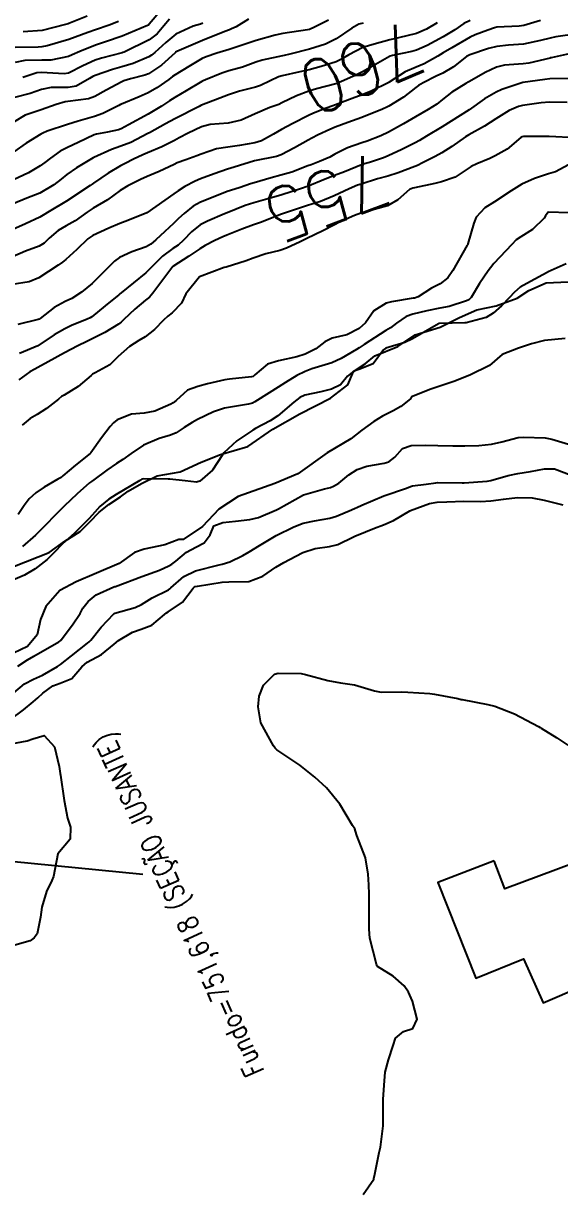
# Model space of a CAD drawing. Header units: metres. Extents: x 318500 to 325275, y 7408834 to 7428799.
# Drawn here: x 322011.7 to 322051.9, y 7422807.5 to 7422894.6 of the extents above; entities that cross this region are included whole.
import ezdxf
from ezdxf.enums import TextEntityAlignment as Align

# ---------------------------------------------------------------- set-up
doc = ezdxf.new("R2010")
doc.units = ezdxf.units.M
doc.header["$MEASUREMENT"] = 0
doc.linetypes.add('CONTINUO', pattern=[0])
for name, color, linetype in [('Cotas', 45, 'Continuous'), ('Curvas de Nivel 1m', 11, 'Continuous'), ('Curvas de Nivel 5m', 15, 'Continuous'), ('Edificações', 30, 'Continuous'), ('Hidrografia', 140, 'Continuous'), ('TEXTO', 45, 'Continuous'), ('Vias Primárias', 230, 'Continuous')]:
    doc.layers.add(name, color=color, linetype=linetype)
doc.styles.add('ROMANS', font='romans', dxfattribs={"height": 0.2})
doc.styles.add('Style-STANDARD', font='STANDARD.shx')

msp = doc.modelspace()

# ---------------------------------------------------------------- linework, layer by layer
at = {"layer": 'Curvas de Nivel 1m', "flags": 128}
for points, elevation in [([(322022.027, 7422895.572), (322021.162, 7422894.531), (322021.116, 7422894.476), (322021.047, 7422894.432), (322019.152, 7422893.642), (322017.897, 7422893.222), (322017.145, 7422892.971), (322015.982, 7422892.497), (322015.404, 7422892.238), (322015.134, 7422892.133), (322013.807, 7422891.853), (322013.129, 7422891.838), (322011.855, 7422891.826), (322011.127, 7422891.686)], 767), ([(322050.41, 7422894.803), (322049.166, 7422894.441), (322048.837, 7422894.393), (322047.163, 7422894.312), (322046.978, 7422894.276), (322046.49, 7422894.097), (322045.529, 7422893.734), (322045.155, 7422893.562), (322043.785, 7422892.769), (322043.142, 7422892.386), (322042.734, 7422892.146), (322041.718, 7422891.574), (322041.127, 7422891.325), (322040.311, 7422890.989), (322039.11, 7422890.209), (322039.079, 7422890.19), (322037.766, 7422889.544), (322037.096, 7422889.262), (322036.347, 7422888.975), (322035.084, 7422888.512), (322034.89, 7422888.445), (322034.393, 7422888.257), (322033.457, 7422887.885), (322033.074, 7422887.709), (322031.895, 7422887.115), (322031.064, 7422886.673), (322030.458, 7422886.309), (322029.557, 7422885.818), (322029.05, 7422885.674), (322027.912, 7422885.477), (322027.045, 7422885.339), (322026.194, 7422885.211), (322025.037, 7422884.825), (322024.729, 7422884.69), (322023.9, 7422884.391), (322023.26, 7422884.164), (322023.025, 7422884.056), (322021.907, 7422883.527), (322021.011, 7422883.148), (322020.523, 7422882.921), (322019.559, 7422882.452), (322018.996, 7422882.096), (322018.047, 7422881.412), (322016.983, 7422880.794), (322016.517, 7422880.487), (322015.631, 7422879.839), (322014.964, 7422879.463), (322014.363, 7422879.115), (322013.688, 7422878.529), (322013.315, 7422878.164), (322012.941, 7422877.948), (322011.924, 7422877.561), (322010.929, 7422877.143)], 759), ([(322042.685, 7422894.63), (322041.907, 7422894.159), (322041.157, 7422893.849), (322039.812, 7422893.525), (322039.152, 7422893.359), (322037.975, 7422893.035), (322037.146, 7422892.794), (322036.08, 7422892.236), (322035.49, 7422891.89), (322035.132, 7422891.728), (322034.022, 7422891.366), (322033.123, 7422891.135), (322032.425, 7422890.976), (322031.116, 7422890.681), (322030.826, 7422890.593), (322030.207, 7422890.314), (322029.477, 7422889.952), (322029.102, 7422889.824), (322027.905, 7422889.535), (322027.094, 7422889.264), (322026.447, 7422889.002), (322025.081, 7422888.479), (322025.014, 7422888.448), (322024.891, 7422888.383), (322023.071, 7422887.465), (322022.389, 7422887.094), (322021.195, 7422886.429), (322021.108, 7422886.38), (322021.059, 7422886.356), (322019.797, 7422885.7), (322019.044, 7422885.412), (322018.335, 7422885.173), (322017.032, 7422884.584), (322016.964, 7422884.548), (322016.843, 7422884.483), (322015.729, 7422883.79), (322015.012, 7422883.289), (322014.576, 7422882.947), (322014.023, 7422882.525), (322012.994, 7422881.918), (322012.011, 7422881.528), (322010.986, 7422881.111)], 761), ([(322037.166, 7422894.616), (322036.845, 7422894.544), (322036.316, 7422894.233), (322035.152, 7422893.452), (322034.351, 7422893.055), (322033.144, 7422892.662), (322031.686, 7422892.292), (322031.245, 7422892.192), (322031.138, 7422892.168), (322029.605, 7422891.851), (322029.13, 7422891.695), (322028.139, 7422891.325), (322027.121, 7422891.055), (322026.588, 7422890.888), (322025.383, 7422890.376), (322025.195, 7422890.293), (322025.108, 7422890.247), (322023.926, 7422889.569), (322023.09, 7422889.07), (322022.691, 7422888.809), (322022.086, 7422888.42), (322021.457, 7422888.045), (322021.074, 7422887.823), (322019.624, 7422887.01), (322019.063, 7422886.711), (322018.877, 7422886.647), (322018.044, 7422886.47), (322017.227, 7422886.309), (322017.057, 7422886.255), (322015.843, 7422885.703), (322015.042, 7422885.32), (322014.516, 7422885.039), (322013.774, 7422884.529), (322013.356, 7422884.204), (322013.021, 7422883.948), (322012.128, 7422883.434), (322011.005, 7422882.896)], 762), ([(322034.578, 7422894.847), (322033.423, 7422894.267), (322033.246, 7422894.182), (322033.159, 7422894.152), (322033.006, 7422894.12), (322031.155, 7422893.841), (322030.572, 7422893.726), (322029.15, 7422893.328), (322028.405, 7422893.08), (322027.143, 7422892.653), (322026.224, 7422892.364), (322025.417, 7422892.094), (322025.134, 7422891.962), (322024.135, 7422891.384), (322023.115, 7422890.764), (322022.904, 7422890.621), (322022.629, 7422890.415), (322021.742, 7422889.782), (322021.095, 7422889.402), (322020.42, 7422889.11), (322019.081, 7422888.559), (322019.016, 7422888.526), (322018.897, 7422888.462), (322017.691, 7422887.857), (322017.072, 7422887.637), (322015.852, 7422887.282), (322015.065, 7422887.052), (322013.525, 7422886.533), (322013.203, 7422886.392), (322013.057, 7422886.313), (322011.963, 7422885.634), (322011.037, 7422884.994)], 763), ([(322028.584, 7422894.921), (322027.655, 7422894.345), (322027.321, 7422894.185), (322027.158, 7422894.129), (322026.806, 7422894.005), (322025.149, 7422893.323), (322023.221, 7422892.489), (322023.14, 7422892.449), (322023.118, 7422892.433), (322023.098, 7422892.41), (322022.073, 7422891.473), (322021.116, 7422890.834), (322020.831, 7422890.717), (322019.764, 7422890.45), (322019.264, 7422890.302), (322019.107, 7422890.234), (322017.951, 7422889.617), (322017.09, 7422889.137), (322016.611, 7422888.963), (322015.084, 7422888.756), (322014.869, 7422888.728), (322014.204, 7422888.523), (322013.076, 7422888.131), (322011.883, 7422887.741), (322011.067, 7422887.227)], 764), ([(322018.876, 7422894.752), (322018.18, 7422894.475), (322017.156, 7422894.128), (322016.569, 7422893.911), (322015.149, 7422893.397), (322013.538, 7422892.928), (322013.143, 7422892.84), (322012.865, 7422892.82), (322011.142, 7422892.806)], 768), ([(322022.677, 7422894.905), (322022.253, 7422894.419), (322021.758, 7422893.82), (322021.149, 7422893.366), (322019.294, 7422892.458), (322019.186, 7422892.413), (322019.139, 7422892.398), (322017.605, 7422892.003), (322017.13, 7422891.841), (322016.198, 7422891.42), (322015.116, 7422890.88), (322014.807, 7422890.822), (322013.116, 7422890.925), (322012.759, 7422890.9), (322011.723, 7422890.554)], 766), ([(322016.516, 7422895.151), (322015.161, 7422894.602), (322015.096, 7422894.576), (322014.908, 7422894.514), (322013.155, 7422894.072), (322011.735, 7422893.973)], 769), ([(322053.158, 7422893.819), (322051.578, 7422893.603), (322051.155, 7422893.503), (322050.433, 7422893.321), (322049.15, 7422893.055), (322048.034, 7422892.962), (322047.148, 7422892.881), (322046.522, 7422892.72), (322045.141, 7422892.253), (322044.892, 7422892.114), (322043.913, 7422891.343), (322043.121, 7422890.888), (322042.621, 7422890.644), (322041.64, 7422890.162), (322041.308, 7422889.966), (322041.104, 7422889.798), (322040.189, 7422889.084), (322039.083, 7422888.406), (322038.935, 7422888.34), (322038.599, 7422888.197), (322037.074, 7422887.571), (322036.019, 7422887.185), (322035.066, 7422886.829), (322034.659, 7422886.659), (322033.809, 7422886.263), (322033.314, 7422886.009), (322033.054, 7422885.864), (322032.031, 7422885.3), (322031.037, 7422884.775), (322030.687, 7422884.654), (322029.03, 7422884.33), (322027.514, 7422883.853), (322027.02, 7422883.694), (322026.028, 7422883.352), (322025.009, 7422882.983), (322024.592, 7422882.799), (322023.834, 7422882.392), (322023.317, 7422882.077), (322022.995, 7422881.856), (322020.98, 7422880.43), (322019.558, 7422879.865), (322018.968, 7422879.646), (322018.143, 7422879.287), (322016.954, 7422878.73), (322016.79, 7422878.645), (322016.569, 7422878.486), (322015.749, 7422877.687), (322014.926, 7422876.941), (322014.69, 7422876.747), (322014.362, 7422876.518), (322012.91, 7422875.574), (322012.184, 7422875.271), (322010.905, 7422875.07)], 758), ([(322052.796, 7422892.361), (322051.229, 7422892.029), (322051.155, 7422892.014), (322051.14, 7422892.01), (322049.56, 7422891.627), (322049.133, 7422891.572), (322047.736, 7422891.476), (322047.129, 7422891.329), (322046.282, 7422890.939), (322045.112, 7422890.266), (322045.016, 7422890.207), (322044.849, 7422890.114), (322043.783, 7422889.446), (322043.091, 7422888.904), (322042.668, 7422888.564), (322042.034, 7422888.156), (322041.074, 7422887.603), (322040.166, 7422887.083), (322039.063, 7422886.47), (322038.481, 7422886.199), (322037.465, 7422885.802), (322037.052, 7422885.668), (322035.979, 7422885.303), (322035.038, 7422884.81), (322034.681, 7422884.608), (322033.897, 7422884.261), (322033.266, 7422884.028), (322033.025, 7422883.941), (322031.818, 7422883.488), (322031.014, 7422883.243), (322030.273, 7422883.049), (322029.005, 7422882.681), (322028.743, 7422882.593), (322027.962, 7422882.34), (322027.238, 7422882.107), (322026.997, 7422882.02), (322026.437, 7422881.801), (322024.989, 7422881.24), (322024.438, 7422880.933), (322023.765, 7422880.392), (322023.359, 7422880.011), (322022.969, 7422879.641), (322022.324, 7422879.045), (322021.669, 7422878.419), (322021.282, 7422878.087), (322020.942, 7422877.885), (322019.856, 7422877.526), (322018.929, 7422877.085), (322018.572, 7422876.817), (322018.223, 7422876.467), (322016.907, 7422875.155), (322016.099, 7422874.492), (322015.366, 7422874.03), (322014.889, 7422873.797), (322014.048, 7422873.357), (322013.011, 7422872.538), (322012.928, 7422872.481), (322012.869, 7422872.455), (322011.337, 7422872.081)], 757), ([(322052.656, 7422890.475), (322051.116, 7422890.442), (322050.74, 7422890.411), (322049.112, 7422890.177), (322049.014, 7422890.159), (322048.715, 7422890.066), (322047.54, 7422889.647), (322047.101, 7422889.46), (322046.23, 7422888.962), (322045.08, 7422888.13), (322043.067, 7422886.876), (322041.903, 7422886.157), (322041.376, 7422885.845), (322041.052, 7422885.668), (322040.052, 7422885.172), (322039.037, 7422884.688), (322038.682, 7422884.548), (322037.634, 7422884.211), (322037.171, 7422884.074), (322037.027, 7422884.028), (322035.755, 7422883.503), (322035.015, 7422883.222), (322034.308, 7422882.959), (322033.002, 7422882.411), (322032.901, 7422882.372), (322032.613, 7422882.276), (322030.995, 7422881.764), (322030.215, 7422881.534), (322028.989, 7422881.192), (322028.346, 7422880.977), (322026.981, 7422880.43), (322026.79, 7422880.353), (322025.521, 7422879.822), (322024.967, 7422879.537), (322024.32, 7422879.026), (322023.727, 7422878.392), (322023.327, 7422878.013), (322022.94, 7422877.757), (322022.145, 7422877.199), (322021.375, 7422876.423), (322020.915, 7422875.948), (322019.073, 7422874.457), (322018.978, 7422874.38), (322018.898, 7422874.31), (322017.869, 7422873.487), (322016.873, 7422872.672), (322016.758, 7422872.595), (322016.528, 7422872.485), (322015.359, 7422872.006), (322014.859, 7422871.775), (322014.055, 7422871.319), (322012.913, 7422870.539), (322012.84, 7422870.499), (322011.466, 7422869.921)], 756), ([(322053.028, 7422886.042), (322051.061, 7422886.139), (322049.149, 7422886.147), (322049.061, 7422886.126), (322048.95, 7422886.062), (322047.927, 7422885.197), (322047.039, 7422884.699), (322046.622, 7422884.508), (322045.664, 7422884.104), (322045.232, 7422883.903), (322045.025, 7422883.753), (322044.039, 7422883.101), (322043.009, 7422882.749), (322042.522, 7422882.632), (322041.002, 7422882.315), (322040.885, 7422882.288), (322040.619, 7422882.174), (322039.759, 7422881.416), (322038.988, 7422880.96), (322037.258, 7422880.491), (322036.982, 7422880.404), (322036.522, 7422880.227), (322035.451, 7422879.765), (322034.969, 7422879.513), (322034.143, 7422879.078), (322032.954, 7422878.507), (322032.792, 7422878.433), (322032.46, 7422878.277), (322031.436, 7422877.799), (322030.94, 7422877.617), (322029.893, 7422877.358), (322028.931, 7422877.051), (322028.41, 7422876.846), (322026.92, 7422876.376), (322026.9, 7422876.37), (322026.776, 7422876.352), (322024.913, 7422875.653), (322023.892, 7422874.39), (322023.588, 7422873.694), (322022.878, 7422872.956), (322022.558, 7422872.721), (322022.232, 7422872.41), (322021.56, 7422871.719), (322020.851, 7422871.177), (322020.398, 7422870.885), (322019.68, 7422870.447), (322018.832, 7422869.682), (322018.226, 7422869.066), (322017.133, 7422868.477), (322016.928, 7422868.369), (322016.817, 7422868.273), (322015.853, 7422867.446), (322014.794, 7422866.804), (322014.614, 7422866.692), (322014.382, 7422866.516), (322013.492, 7422865.816), (322012.772, 7422865.361), (322012.255, 7422865.058), (322011.674, 7422864.551)], 754), ([(322052.514, 7422884.015), (322051.54, 7422883.509), (322051.023, 7422883.343), (322049.971, 7422882.997), (322049.015, 7422882.583), (322048.228, 7422882.072), (322046.992, 7422881.25), (322046.269, 7422880.816), (322045.618, 7422880.104), (322045.428, 7422879.651), (322044.998, 7422878.11), (322044.985, 7422878.074), (322044.949, 7422878.024), (322043.878, 7422876.126), (322043.484, 7422875.569), (322042.915, 7422875.135), (322042.266, 7422874.794), (322041.272, 7422874.164), (322041.002, 7422874.065), (322040.898, 7422874.048), (322039.291, 7422873.789), (322038.892, 7422873.678), (322037.971, 7422873.116), (322037.326, 7422872.213), (322036.866, 7422871.782), (322035.943, 7422871.316), (322034.852, 7422871.058), (322034.299, 7422870.797), (322033.634, 7422870.258), (322032.836, 7422869.865), (322032.212, 7422869.658), (322030.831, 7422869.378), (322030.02, 7422869.116), (322029.073, 7422868.317), (322028.929, 7422868.208), (322028.818, 7422868.169), (322027.159, 7422868.001), (322026.814, 7422867.957), (322025.521, 7422867.658), (322024.806, 7422867.463), (322024.024, 7422867.165), (322023.177, 7422866.396), (322022.959, 7422866.226), (322022.786, 7422866.134), (322021.586, 7422865.61), (322020.776, 7422865.47), (322019.843, 7422865.375), (322018.767, 7422864.955), (322018.489, 7422864.738), (322018.249, 7422864.465), (322017.604, 7422863.619), (322016.789, 7422862.48), (322016.764, 7422862.455), (322016.739, 7422862.436), (322015.652, 7422861.57), (322014.714, 7422860.76), (322014.57, 7422860.655), (322014.331, 7422860.516), (322013.316, 7422859.915), (322012.695, 7422859.509), (322012.176, 7422859.057), (322011.801, 7422858.549), (322011.355, 7422857.871)], 753), ([(322052.568, 7422880.433), (322050.987, 7422880.474), (322050.803, 7422880.212), (322050.69, 7422880.034), (322049.818, 7422879.197), (322048.959, 7422878.65), (322048.608, 7422878.412), (322048.268, 7422878.07), (322046.936, 7422876.644), (322046.692, 7422876.333), (322046.521, 7422876.094), (322045.863, 7422875.153), (322045.225, 7422874.107), (322045.065, 7422873.94), (322044.896, 7422873.857), (322043.583, 7422873.436), (322042.887, 7422873.298), (322041.933, 7422873.106), (322040.88, 7422872.859), (322040.37, 7422872.683), (322039.664, 7422872.182), (322039.214, 7422871.84), (322038.864, 7422871.638), (322037.229, 7422870.59), (322036.851, 7422870.339), (322036.667, 7422870.222), (322035.523, 7422869.543), (322034.83, 7422869.232), (322033.323, 7422868.761), (322032.823, 7422868.584), (322032.19, 7422868.279), (322031.352, 7422867.752), (322030.806, 7422867.396), (322030.123, 7422866.984), (322029.051, 7422866.317), (322028.891, 7422866.217), (322028.789, 7422866.171), (322028.596, 7422866.131), (322026.785, 7422865.831), (322025.968, 7422865.553), (322024.769, 7422864.978), (322024.378, 7422864.772), (322023.788, 7422864.39), (322023.168, 7422863.984), (322022.754, 7422863.824), (322021.896, 7422863.557), (322020.746, 7422863.065), (322019.814, 7422862.444), (322019.196, 7422861.99), (322018.728, 7422861.688), (322017.995, 7422861.193), (322017.01, 7422860.477), (322016.838, 7422860.35), (322016.707, 7422860.248), (322015.769, 7422859.419), (322014.799, 7422858.508), (322014.679, 7422858.39), (322012.858, 7422856.537), (322012.761, 7422856.435), (322012.657, 7422856.328), (322011.693, 7422855.5)], 752), ([(322052.329, 7422876.623), (322051.003, 7422876.029), (322050.958, 7422876.001), (322050.929, 7422875.985), (322049.663, 7422875.305), (322048.912, 7422874.874), (322048.47, 7422874.503), (322048.078, 7422874.072), (322047.497, 7422873.475), (322046.883, 7422872.927), (322046.352, 7422872.621), (322044.872, 7422872.215), (322044.774, 7422872.209), (322042.87, 7422872.162), (322042.853, 7422872.158), (322042.8, 7422872.141), (322040.859, 7422871.022), (322040.281, 7422870.751), (322038.851, 7422870.317), (322038.677, 7422870.193), (322037.902, 7422869.136), (322036.828, 7422868.72), (322036.457, 7422868.59), (322035.988, 7422868.228), (322035.473, 7422867.571), (322034.805, 7422867.249), (322033.998, 7422867.056), (322032.798, 7422866.799), (322032.434, 7422866.637), (322031.965, 7422866.282), (322030.78, 7422865.264), (322030.206, 7422864.875), (322029.12, 7422864.316), (322028.905, 7422864.181), (322028.767, 7422864.09), (322027.708, 7422863.383), (322026.742, 7422862.483), (322026.638, 7422862.352), (322025.888, 7422861.197), (322024.951, 7422860.376), (322024.709, 7422860.303), (322023.841, 7422860.389), (322022.712, 7422860.523), (322022.587, 7422860.527), (322020.712, 7422860.552), (322020.62, 7422860.523), (322020.468, 7422860.434), (322018.699, 7422859.385), (322018.145, 7422859.016), (322017.476, 7422858.472), (322017.1, 7422858.051), (322016.671, 7422857.571), (322015.578, 7422856.496), (322015.091, 7422856.066), (322014.647, 7422855.666), (322014.09, 7422855.067), (322013.524, 7422854.527), (322012.623, 7422853.814), (322011.832, 7422853.334), (322010.604, 7422852.816)], 751), ([(322011.333, 7422846.552), (322012.073, 7422847.006), (322012.537, 7422847.279), (322014.401, 7422848.364), (322014.55, 7422848.472), (322014.587, 7422848.509), (322015.438, 7422849.626), (322015.998, 7422850.489), (322016.202, 7422850.87), (322016.594, 7422851.384), (322017.198, 7422851.877), (322018.514, 7422852.461), (322018.584, 7422852.486), (322018.61, 7422852.494), (322018.654, 7422852.503), (322020.618, 7422853.241), (322021.938, 7422853.726), (322022.627, 7422854.055), (322022.846, 7422854.18), (322023.154, 7422854.395), (322023.96, 7422855.067), (322024.646, 7422855.429), (322025.264, 7422855.757), (322025.719, 7422856.364), (322025.995, 7422857.035), (322026.674, 7422857.291), (322027.618, 7422857.393), (322028.678, 7422857.498), (322029.327, 7422857.667), (322030.689, 7422858.226), (322030.74, 7422858.248), (322030.82, 7422858.298), (322032.701, 7422859.359), (322034.267, 7422859.808), (322034.707, 7422859.9), (322034.955, 7422859.99), (322035.35, 7422860.234), (322036.095, 7422860.851), (322036.725, 7422861.242), (322037.433, 7422861.505), (322038.733, 7422861.723), (322039.091, 7422861.828), (322039.525, 7422862.178), (322040.103, 7422862.817), (322040.753, 7422863.045), (322041.85, 7422863.057), (322042.754, 7422863.043), (322043.862, 7422863.014), (322044.754, 7422863.01), (322045.811, 7422863.042), (322046.756, 7422863.133), (322047.529, 7422863.308), (322048.764, 7422863.628), (322049.146, 7422863.672), (322050.764, 7422863.603), (322051.262, 7422863.526), (322052.756, 7422863.077)], 751), ([(322011.032, 7422844.555), (322011.831, 7422845.226), (322012.515, 7422845.572), (322013.171, 7422845.879), (322014.31, 7422846.513), (322014.531, 7422846.655), (322015.343, 7422847.303), (322016.548, 7422848.256), (322016.676, 7422848.351), (322016.808, 7422848.477), (322017.574, 7422849.461), (322018.526, 7422850.461), (322018.554, 7422850.487), (322018.581, 7422850.499), (322020.106, 7422850.919), (322020.591, 7422851.152), (322021.377, 7422851.64), (322022.608, 7422852.254), (322022.696, 7422852.312), (322022.781, 7422852.398), (322023.757, 7422853.25), (322024.623, 7422853.664), (322026.39, 7422854.115), (322026.628, 7422854.17), (322027.186, 7422854.342), (322028.159, 7422854.805), (322028.641, 7422855.079), (322029.405, 7422855.556), (322030.66, 7422856.3), (322031.987, 7422856.964), (322032.675, 7422857.245), (322033.517, 7422857.418), (322034.681, 7422857.609), (322035.161, 7422857.757), (322036.281, 7422858.224), (322036.563, 7422858.35), (322036.692, 7422858.413), (322037.07, 7422858.59), (322038.701, 7422859.275), (322040.397, 7422859.855), (322040.708, 7422859.976), (322040.851, 7422860.016), (322041.874, 7422860.148), (322042.596, 7422860.256), (322042.712, 7422860.266), (322044.571, 7422860.254), (322044.712, 7422860.259), (322046.439, 7422860.368), (322046.715, 7422860.416), (322048.004, 7422860.787), (322048.723, 7422860.944), (322049.664, 7422861.108), (322050.729, 7422861.293), (322051.462, 7422861.289), (322052.722, 7422860.832)], 752), ([(322010.798, 7422842.557), (322011.754, 7422843.274), (322012.49, 7422843.867), (322012.845, 7422844.185), (322013.202, 7422844.529), (322013.964, 7422845.062), (322014.511, 7422845.268), (322015.389, 7422845.625), (322016.126, 7422846.486), (322016.534, 7422846.843), (322017.591, 7422847.418), (322018.547, 7422848.175), (322018.878, 7422848.455), (322019.911, 7422849.088), (322020.563, 7422849.307), (322021.37, 7422849.616), (322022.302, 7422850.404), (322022.454, 7422850.53), (322022.583, 7422850.603), (322023.65, 7422851.334), (322024.456, 7422852.382), (322024.533, 7422852.459), (322024.611, 7422852.498), (322024.764, 7422852.53), (322026.615, 7422852.815), (322027.12, 7422852.848), (322028.615, 7422852.861), (322029.65, 7422853.279), (322030.626, 7422853.937), (322031.222, 7422854.291), (322032.137, 7422854.778), (322032.641, 7422855.034), (322033.561, 7422855.341), (322034.649, 7422855.494), (322035.255, 7422855.629), (322036.446, 7422856.222), (322036.59, 7422856.292), (322036.662, 7422856.321), (322038.015, 7422856.855), (322038.674, 7422857.105), (322039.422, 7422857.436), (322040.656, 7422858.161), (322040.69, 7422858.177), (322042.132, 7422858.709), (322042.697, 7422858.805), (322043.407, 7422858.839), (322044.698, 7422858.88), (322045.936, 7422858.859), (322046.698, 7422858.896), (322047.65, 7422859.026), (322048.701, 7422859.141), (322049.795, 7422859.138), (322050.699, 7422858.959), (322052.099, 7422858.613)], 753), ([(322037.159, 7422807.046), (322037.948, 7422808.191), (322037.966, 7422808.246), (322038.025, 7422808.554), (322038.299, 7422809.934), (322038.359, 7422810.185), (322038.45, 7422810.58), (322038.663, 7422812.181), (322038.666, 7422813.606), (322038.668, 7422814.181), (322038.767, 7422815.534), (322038.819, 7422816.18), (322039.068, 7422817.105), (322039.4, 7422818.171), (322039.586, 7422818.741), (322040.166, 7422819.237), (322040.869, 7422819.454), (322041.193, 7422820.15), (322040.851, 7422821.503), (322040.554, 7422822.157), (322040.215, 7422822.634), (322039.415, 7422823.366), (322038.229, 7422824.086), (322038.189, 7422824.15), (322038.175, 7422824.191), (322038.16, 7422824.262), (322037.669, 7422826.199), (322037.602, 7422826.868), (322037.607, 7422828.2), (322037.604, 7422829.502), (322037.588, 7422830.201), (322037.54, 7422830.983), (322037.33, 7422832.205), (322036.697, 7422833.883), (322036.585, 7422834.217), (322036.527, 7422834.374), (322036.374, 7422834.629), (322035.413, 7422836.23), (322034.408, 7422837.441), (322033.558, 7422838.253), (322032.433, 7422839.128), (322030.713, 7422840.296), (322030.572, 7422840.419), (322030.453, 7422840.581), (322029.5, 7422842.31), (322029.301, 7422843.498), (322029.397, 7422844.311), (322029.699, 7422845.122), (322030.525, 7422845.942), (322030.804, 7422846.017), (322032.526, 7422845.986), (322032.861, 7422845.929), (322034.519, 7422845.475), (322035.462, 7422845.285), (322036.514, 7422845.138), (322038.004, 7422844.701), (322038.506, 7422844.597), (322040.047, 7422844.627), (322040.507, 7422844.607), (322042.145, 7422844.504), (322042.505, 7422844.456), (322044.24, 7422844.114), (322044.499, 7422844.062), (322044.552, 7422844.057), (322046.494, 7422843.687), (322047.017, 7422843.55), (322048.484, 7422842.987), (322050.272, 7422842.033), (322050.394, 7422841.956), (322050.469, 7422841.902), (322051.633, 7422841.184), (322052.456, 7422840.626)], 754), ([(322010.451, 7422840.665), (322012.038, 7422840.96), (322012.456, 7422841.115), (322013.296, 7422841.365), (322014.086, 7422840.515), (322014.428, 7422839.049), (322014.515, 7422838.509), (322014.536, 7422838.391), (322014.805, 7422836.504), (322015.061, 7422835.184), (322015.265, 7422834.497), (322015.246, 7422833.607), (322014.34, 7422832.51), (322014.003, 7422830.826), (322013.89, 7422830.516), (322013.485, 7422829.705), (322013.122, 7422828.528), (322013.032, 7422827.776), (322012.773, 7422826.532), (322012.572, 7422826.219), (322012.252, 7422825.998), (322011.108, 7422825.69)], 754)]:
    msp.add_lwpolyline(points, dxfattribs=dict(at, elevation=elevation))
at = {"layer": 'Curvas de Nivel 5m', "flags": 128}
for points, elevation in [([(322045.17, 7422894.808), (322044.691, 7422894.593), (322044.005, 7422894.127), (322043.154, 7422893.582), (322041.943, 7422892.953), (322041.144, 7422892.603), (322040.812, 7422892.505), (322039.354, 7422892.188), (322039.19, 7422892.139), (322039.139, 7422892.12), (322037.91, 7422891.426), (322037.121, 7422890.985), (322036.622, 7422890.723), (322035.532, 7422890.244), (322035.232, 7422890.125), (322035.108, 7422890.083), (322033.661, 7422889.705), (322033.099, 7422889.534), (322032.186, 7422889.191), (322031.085, 7422888.649), (322030.844, 7422888.544), (322030.193, 7422888.313), (322029.075, 7422887.837), (322028.037, 7422887.374), (322027.068, 7422887.145), (322025.729, 7422887.033), (322025.065, 7422886.855), (322024.076, 7422886.395), (322023.415, 7422886.044), (322023.052, 7422885.849), (322022.098, 7422885.36), (322021.037, 7422884.922), (322020.692, 7422884.779), (322019.977, 7422884.446), (322019.356, 7422884.124), (322019.022, 7422883.945), (322018.082, 7422883.401), (322017.003, 7422882.663), (322016.897, 7422882.586), (322016.746, 7422882.484), (322014.988, 7422881.303), (322013.685, 7422880.529), (322013.243, 7422880.269), (322012.974, 7422880.111), (322011.9, 7422879.616), (322010.96, 7422879.2)], 760), ([(322025.163, 7422894.608), (322025.003, 7422894.542), (322024.46, 7422894.39), (322023.154, 7422893.795), (322022.404, 7422893.161), (322021.585, 7422892.426), (322021.337, 7422892.228), (322021.135, 7422892.096), (322019.973, 7422891.602), (322019.123, 7422891.356), (322018.423, 7422891.164), (322017.113, 7422890.705), (322016.958, 7422890.637), (322016.705, 7422890.486), (322015.694, 7422889.908), (322015.099, 7422889.802), (322013.831, 7422889.797), (322013.097, 7422889.644), (322012.273, 7422889.368), (322011.087, 7422889.059)], 765), ([(322052.414, 7422888.693), (322051.09, 7422888.699), (322050.476, 7422888.653), (322049.086, 7422888.468), (322048.768, 7422888.382), (322048.09, 7422888.075), (322047.074, 7422887.462), (322046.245, 7422886.922), (322045.062, 7422886.273), (322044.803, 7422886.114), (322043.792, 7422885.386), (322043.042, 7422884.927), (322042.534, 7422884.651), (322041.596, 7422884.162), (322041.214, 7422883.981), (322041.026, 7422883.904), (322039.777, 7422883.424), (322039.015, 7422883.187), (322038.24, 7422882.973), (322037.006, 7422882.591), (322036.734, 7422882.494), (322036.116, 7422882.233), (322034.995, 7422881.704), (322033.967, 7422881.283), (322032.987, 7422880.973), (322030.98, 7422880.3), (322029.564, 7422879.728), (322028.968, 7422879.533), (322028.092, 7422879.21), (322026.956, 7422878.775), (322026.657, 7422878.652), (322026.07, 7422878.363), (322025.337, 7422877.981), (322024.941, 7422877.755), (322024.132, 7422877.188), (322022.92, 7422876.415), (322022.842, 7422876.324), (322021.445, 7422874.422), (322021.185, 7422874.136), (322020.892, 7422873.896), (322020.091, 7422873.232), (322019.277, 7422872.454), (322019.065, 7422872.259), (322018.865, 7422872.12), (322017.832, 7422871.494), (322016.848, 7422870.981), (322016.503, 7422870.828), (322015.82, 7422870.495), (322014.835, 7422869.971), (322013.604, 7422869.305), (322012.823, 7422868.869), (322012.605, 7422868.759), (322012.225, 7422868.546), (322011.422, 7422867.942)], 755)]:
    msp.add_lwpolyline(points, dxfattribs=dict(at, elevation=elevation))
at = {"layer": 'Edificações'}
msp.add_lwpolyline([(322046.95, 7422831.977), (322042.752, 7422830.376), (322045.576, 7422823.205), (322049.163, 7422824.655), (322050.613, 7422821.375), (322059.313, 7422825.112), (322055.574, 7422832.817), (322047.76, 7422829.899)], close=True, dxfattribs=at)
at = {"layer": 'Hidrografia'}
for points in [[(322011.1, 7422854.023), (322013.69, 7422855.03), (322014.841, 7422855.893), (322015.993, 7422856.612), (322016.712, 7422857.332), (322017.432, 7422858.051), (322018.151, 7422858.626), (322019.015, 7422859.202), (322019.59, 7422859.633), (322020.598, 7422860.209), (322021.749, 7422860.784), (322023.476, 7422861.072), (322025.059, 7422861.791), (322026.498, 7422862.366), (322028.531, 7422862.972), (322030.402, 7422864.267), (322032.417, 7422865.417), (322034.72, 7422866.568), (322036.015, 7422867.575), (322036.447, 7422868.582), (322037.31, 7422869.157), (322038.03, 7422869.732), (322039.756, 7422870.452), (322041.052, 7422871.315), (322042.923, 7422871.89), (322044.362, 7422872.609), (322045.657, 7422873.185), (322047.096, 7422873.472), (322048.679, 7422874.048), (322049.542, 7422874.623), (322050.838, 7422875.198), (322053.583, 7422875.318)], [(322052.255, 7422871.045), (322050.719, 7422870.884), (322049.749, 7422870.641), (322048.779, 7422870.318), (322047.567, 7422869.834), (322046.597, 7422869.026), (322045.142, 7422868.299), (322043.93, 7422867.814), (322042.232, 7422867.248), (322040.777, 7422866.683), (322040.697, 7422866.521), (322039.969, 7422865.956), (322039.403, 7422865.633), (322038.595, 7422865.229), (322037.949, 7422864.825), (322037.06, 7422864.179), (322036.251, 7422863.532), (322034.473, 7422862.482), (322032.264, 7422860.934), (322030.567, 7422860.207), (322027.819, 7422859.237), (322026.364, 7422858.268), (322025.152, 7422856.975), (322023.697, 7422856.006), (322023.374, 7422856.006), (322022.323, 7422855.602), (322020.787, 7422855.279), (322020.06, 7422855.036), (322018.928, 7422854.229), (322017.231, 7422853.502), (322015.695, 7422852.855), (322014.483, 7422852.209), (322013.432, 7422850.997), (322013.028, 7422850.028), (322012.785, 7422848.897), (322012.058, 7422848.008), (322011.007, 7422847.523)]]:
    msp.add_lwpolyline(points, dxfattribs=at)
at = {"layer": 'TEXTO', "linetype": 'CONTINUO'}
msp.add_polyline3d([(321978.146, 7422835.169, 0), (322020.689, 7422830.999, 0)], dxfattribs=at)
at = {"layer": 'Vias Primárias'}
for points in [[(323715.644, 7420145.548, 0), (323709.04, 7420132.939)], [(323831.088, 7420001.787, 0), (323833.844, 7420008.443, 0.220888)]]:
    msp.add_lwpolyline(points, format="xyb", dxfattribs=at)

# ---------------------------------------------------------------- texts
at = {"layer": 'Cotas', "style": 'Style-STANDARD'}
for s, rotation, p in [('760', 203.13499, (322037.042, 7422891.24, 760)), ('755', 200.37595, (322034.449, 7422881.558, 755))]:
    msp.add_text(s, height=4, rotation=rotation, dxfattribs=at).set_placement(p, align=Align.MIDDLE_CENTER)
at = {"layer": 'TEXTO', "style": 'ROMANS', "width": 0.8}
msp.add_text('Fundo=751,618 (SEÇÃO JUSANTE)', height=1.5, rotation=114.17678, dxfattribs=at).set_placement((322029.789, 7422816.284))

doc.saveas('drawing.dxf')
